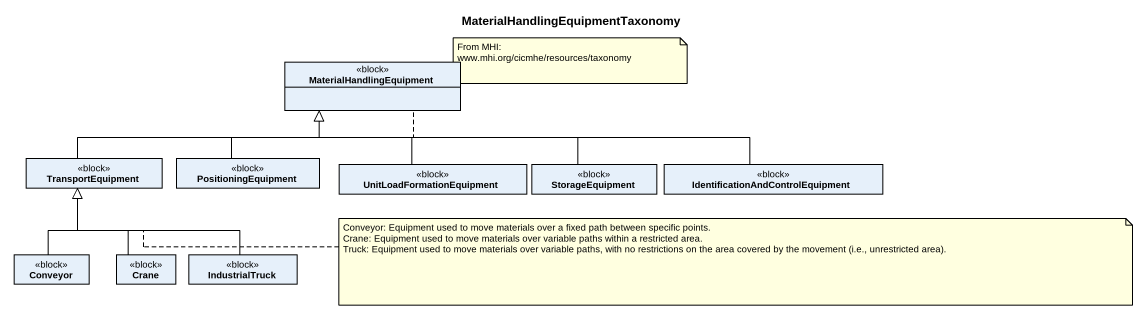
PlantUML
@startuml
title MaterialHandlingEquipmentTaxonomy
hide circle
hide empty members
class MaterialHandlingEquipment <<block>>
class TransportEquipment <<block>>
class PositioningEquipment <<block>>
class UnitLoadFormationEquipment <<block>>
class StorageEquipment <<block>>
class "IdentificationAndControlEquipment" as IdentificationAndControlEqui <<block>>
class Conveyor <<block>>
class Crane <<block>>
class IndustrialTruck <<block>>
TransportEquipment -right-|> MaterialHandlingEquipment
PositioningEquipment -up-|> MaterialHandlingEquipment
UnitLoadFormationEquipment -up-|> MaterialHandlingEquipment
StorageEquipment -left-|> MaterialHandlingEquipment
IdentificationAndControlEqui -left-|> MaterialHandlingEquipment
Conveyor -up-|> TransportEquipment
Crane -up-|> TransportEquipment
IndustrialTruck -up-|> TransportEquipment
note right of MaterialHandlingEquipment
  From MHI:
  www.mhi.org/cicmhe/resources/taxonomy
end note
note right of TransportEquipment
  Conveyor: Equipment used to move materials over a fixed path between specific points.
  Crane: Equipment used to move materials over variable paths within a restricted area.
  Truck: Equipment used to move materials over variable paths, with no restrictions on the area covered by the movement (i.e., unrestricted area).
end note
@enduml
